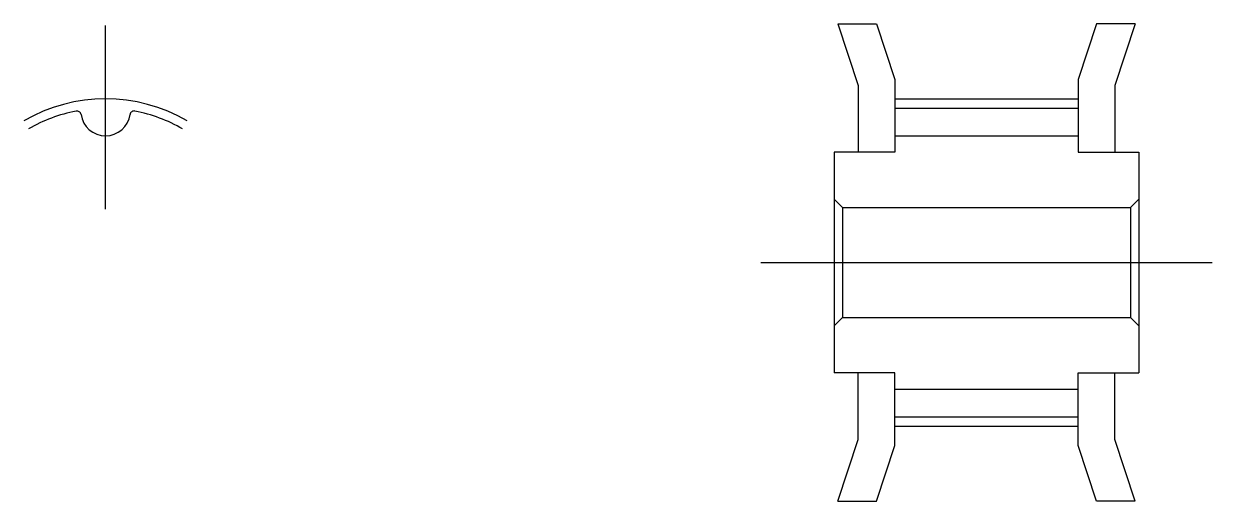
# Model space of a CAD drawing. Extents: x -6.7 to 34.8, y -40.7 to 6.5.
# Drawn here: x -2.23 to 30.15, y -6.5 to 6.5 of the extents above; entities outside this region: 2.
import ezdxf

# ---------------------------------------------------------------- set-up
doc = ezdxf.new("R2010")
doc.units = 0
doc.linetypes.add('CENTER', pattern=[50.8, 31.75, -6.35, 6.35, -6.35])
doc.layers.get('0').update_dxf_attribs({"linetype": 'CONTINUOUS'})
doc.layers.add('CENTER', color=1, linetype='CONTINUOUS')
doc.styles.get("Standard").update_dxf_attribs({"font": 'txt.shx', "height": 3, "bigfont": 'bigfont.shx'})

# ---------------------------------------------------------------- blocks, each defined once
blk = doc.blocks.new('*U2')
at = {"color": 7, "linetype": 'CONTINUOUS'}
blk.add_text('GPA14GT2040-A-H3', height=3, dxfattribs=at).set_placement((-7.129, -35.695))
blk = doc.blocks.new('*U3')
at = {"color": 7, "linetype": 'CONTINUOUS'}
blk.add_text('GPA14GT2040', height=3, dxfattribs=at).set_placement((-7.129, -40.695))

msp = doc.modelspace()

# ---------------------------------------------------------------- linework, layer by layer
at = {"color": 7, "linetype": 'CONTINUOUS'}
for p, q in [((19.95, 6.5), (21.002, 6.5)), ((19.95, 6.5), (20.5, 4.82)), ((21.002, 6.5), (21.5, 4.98)), ((26.998, 6.5), (26.5, 4.98)), ((28.05, 6.5), (26.998, 6.5)), ((28.05, 6.5), (27.05, 6.5)), ((28.05, 6.5), (27.5, 4.82)), ((21.5, 4.98), (21.5, 3)), ((26.5, 4.98), (26.5, 3)), ((20.5, 4.82), (20.5, 3)), ((27.5, 4.82), (27.5, 3)), ((21.5, 4.2), (26.5, 4.2)), ((21.5, 3.45), (26.5, 3.45)), ((19.85, 3), (19.85, -3)), ((21.5, 3), (19.85, 3)), ((26.5, 3), (28.15, 3)), ((28.15, 3), (28.15, -3)), ((19.85, 1.725), (20.075, 1.5)), ((28.15, 1.725), (27.925, 1.5)), ((20.075, 1.5), (27.925, 1.5)), ((20.075, 1.5), (20.075, -1.5)), ((27.925, 1.5), (27.925, -1.5)), ((19.85, -1.725), (20.075, -1.5)), ((20.075, -1.5), (27.925, -1.5)), ((28.15, -1.725), (27.925, -1.5)), ((21.5, -3), (19.85, -3)), ((20.5, -4.82), (20.5, -3)), ((21.5, -4.98), (21.5, -3)), ((26.5, -3), (28.15, -3)), ((26.5, -4.98), (26.5, -3)), ((27.5, -4.82), (27.5, -3)), ((21.5, -3.45), (26.5, -3.45)), ((21.5, -4.2), (26.5, -4.2)), ((19.95, -6.5), (20.5, -4.82)), ((28.05, -6.5), (27.5, -4.82)), ((21.002, -6.5), (21.5, -4.98)), ((26.998, -6.5), (26.5, -4.98)), ((19.95, -6.5), (21.002, -6.5)), ((28.05, -6.5), (26.998, -6.5)), ((28.05, -6.5), (27.05, -6.5))]:
    msp.add_line(p, q, dxfattribs=at)
for centre, radius, start, end in [((0, 0), 4.2, 100.9927, 120), ((-0.779, 4.013), 0.112, 8.2132, 100.9927), ((0, 4.125), 0.675, 188.2132, 351.7868), ((0.779, 4.013), 0.113, 79.0073, 171.7868), ((0, 0), 4.2, 60, 79.0073)]:
    msp.add_arc(centre, radius, start, end, dxfattribs=at)
at = {"layer": 'CENTER', "color": 1, "linetype": 'CENTER'}
for p, q in [((0, 1.45), (0, 6.455)), ((21.5, 4.455), (26.5, 4.455)), ((17.85, 0), (30.15, 0)), ((21.5, -4.455), (26.5, -4.455))]:
    msp.add_line(p, q, dxfattribs=at)
msp.add_arc((0, 0), 4.455, 60, 120, dxfattribs=at)

# ---------------------------------------------------------------- block references
at = {"color": 7, "linetype": 'CONTINUOUS'}
for name in ['*U2', '*U3']:
    msp.add_blockref(name, (0, 0), dxfattribs=at)

doc.saveas('drawing.dxf')
